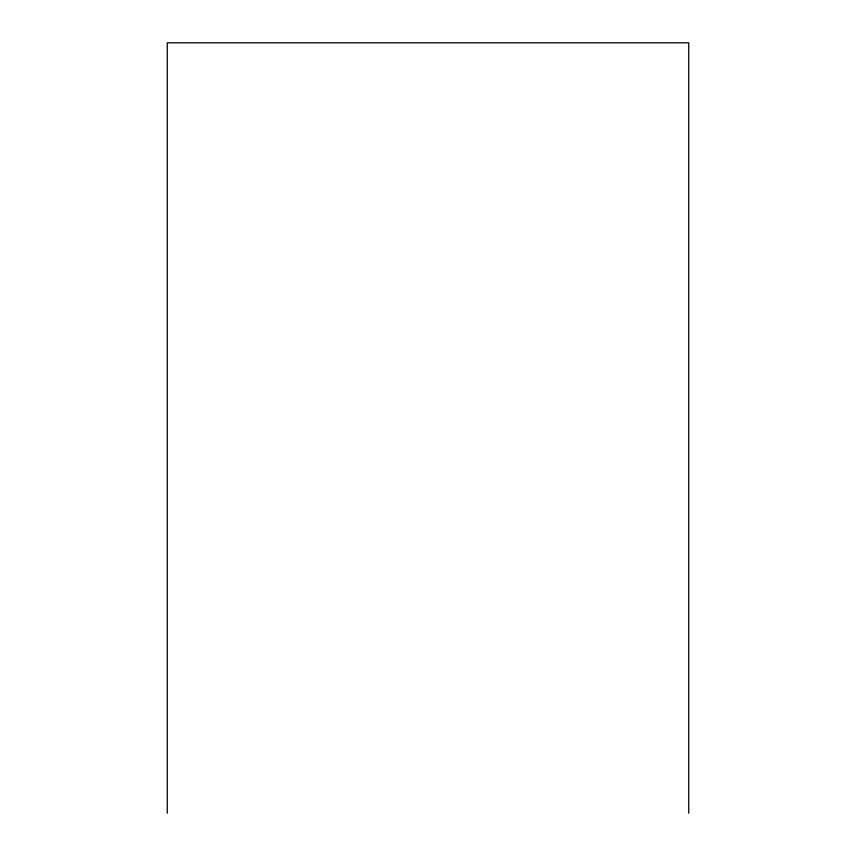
<?xml version="1.0" encoding="UTF-8"?>
<svg xmlns="http://www.w3.org/2000/svg" width="856" height="856" viewBox="0 0 856 856"><rect width="100%" height="100%" fill="white"/><g stroke="black" fill="none" stroke-linecap="round" stroke-linejoin="round"><path stroke-width="1.28" d="M688.738 813.2L688.738 42.8L167.262 42.8L167.262 813.2"/></g></svg>
